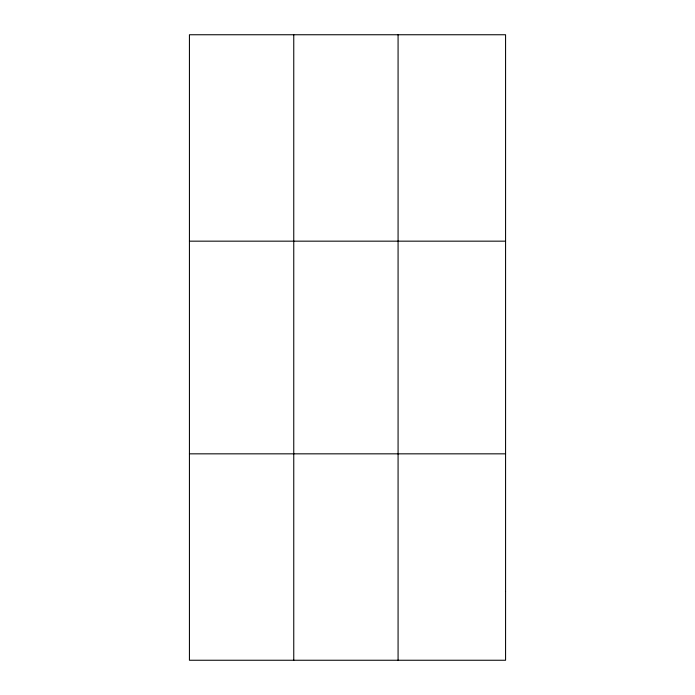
<?xml version="1.0" encoding="UTF-8"?>
<svg xmlns="http://www.w3.org/2000/svg" width="695" height="695" viewBox="0 0 695 695"><rect width="100%" height="100%" fill="white"/><g stroke="black" fill="none" stroke-linecap="round" stroke-linejoin="round"><path stroke-width="1.04" d="M293.759 660.25L293.759 34.75M398.079 660.25L398.079 34.75M189.431 241.165L505.569 241.165M189.431 453.835L505.569 453.835M505.569 591.445L505.569 660.25L189.431 660.25L189.431 34.75L505.569 34.75L505.569 591.445"/></g></svg>
